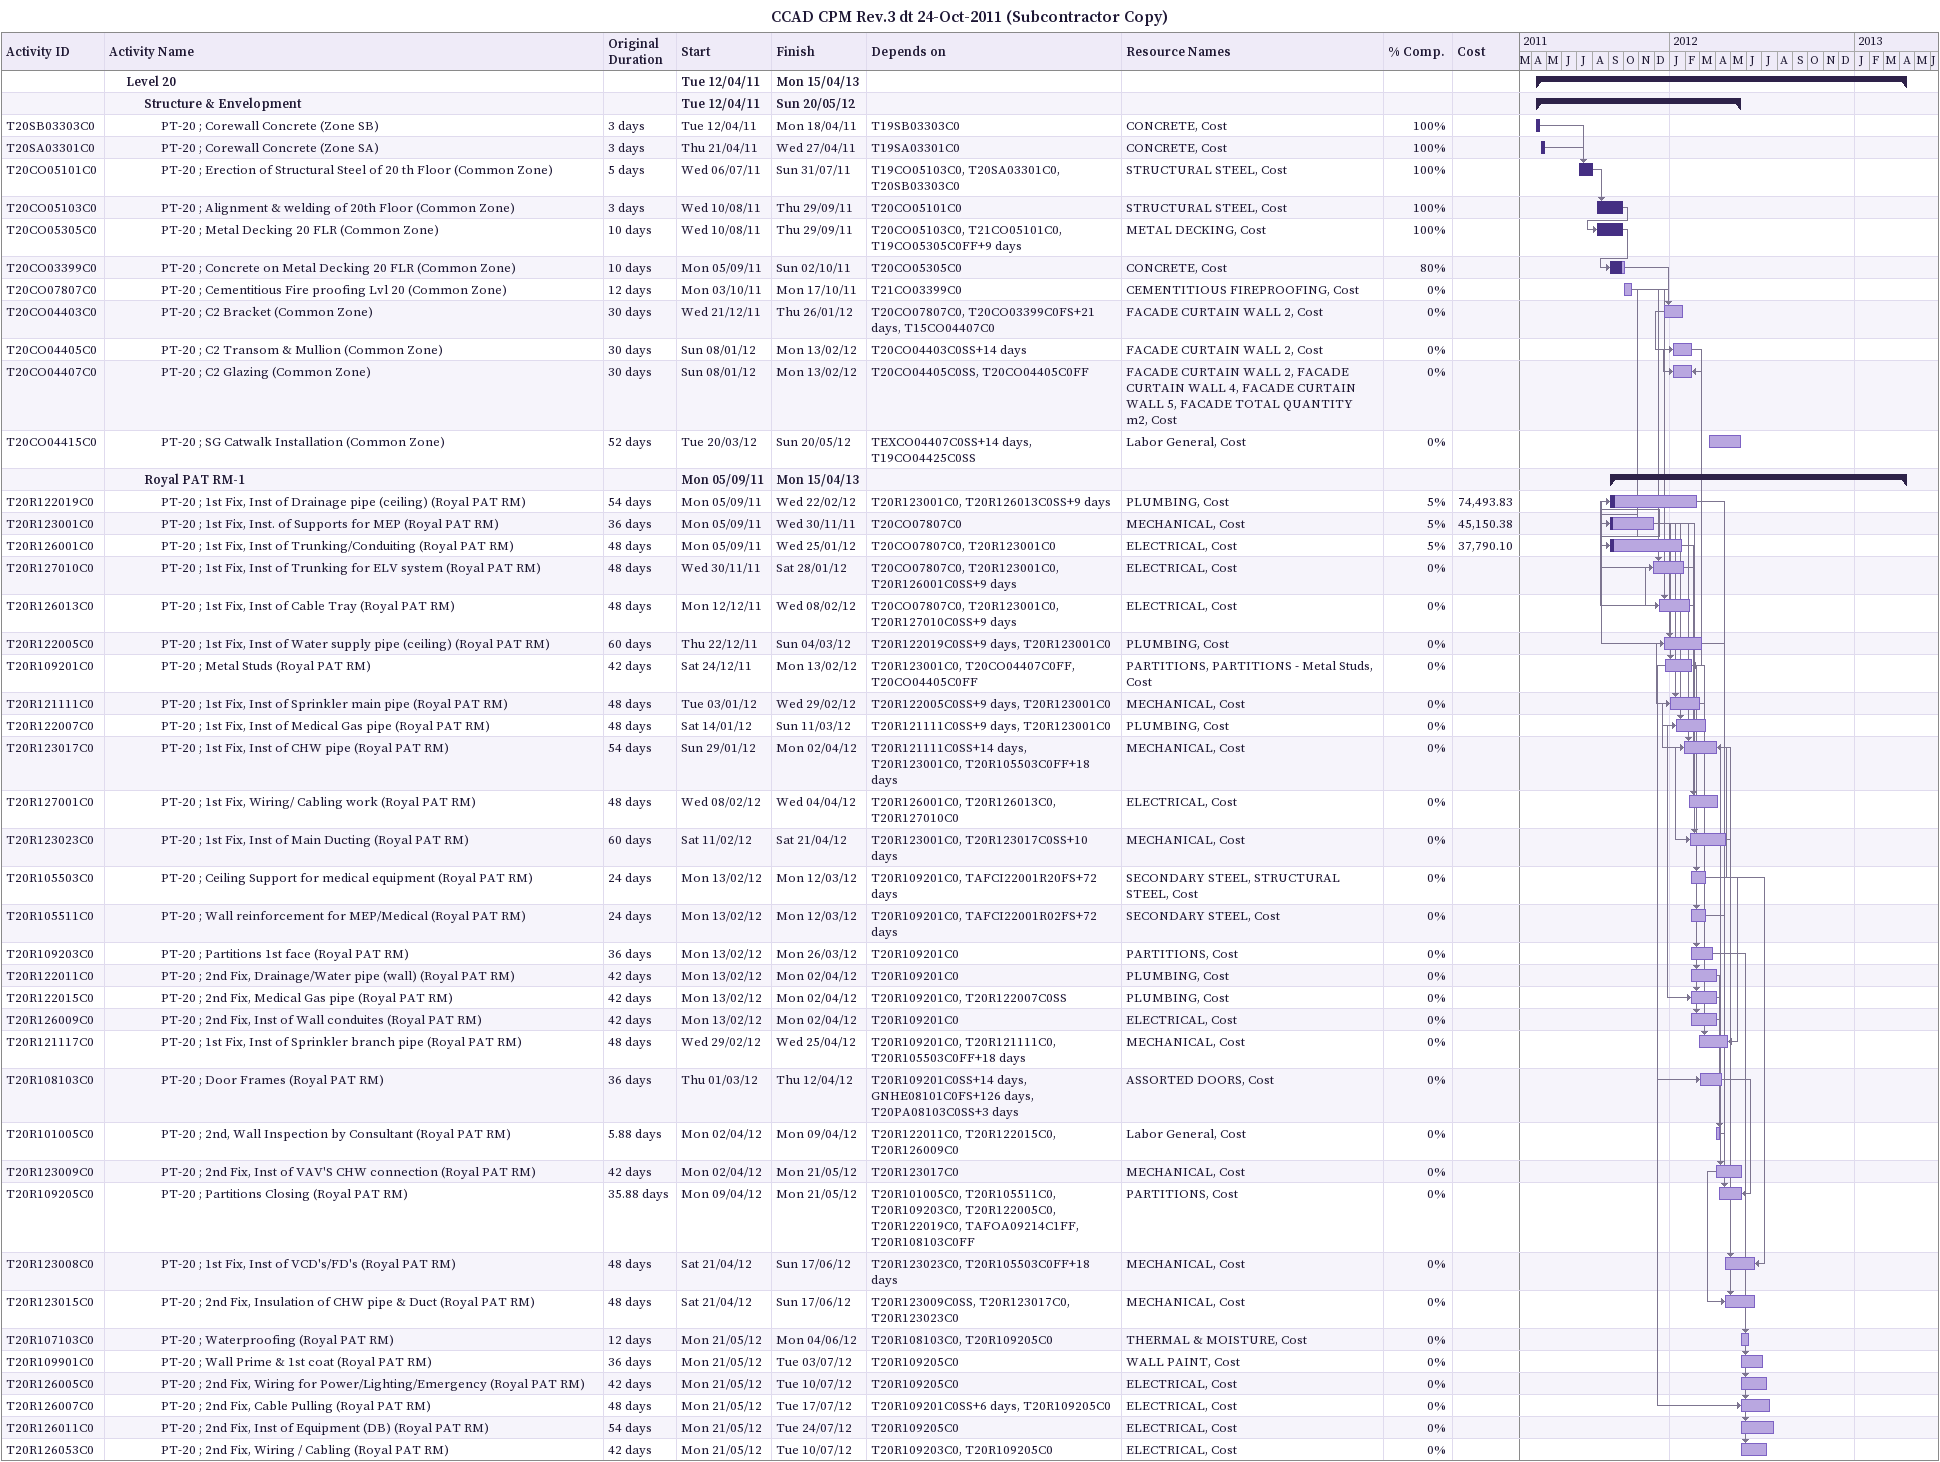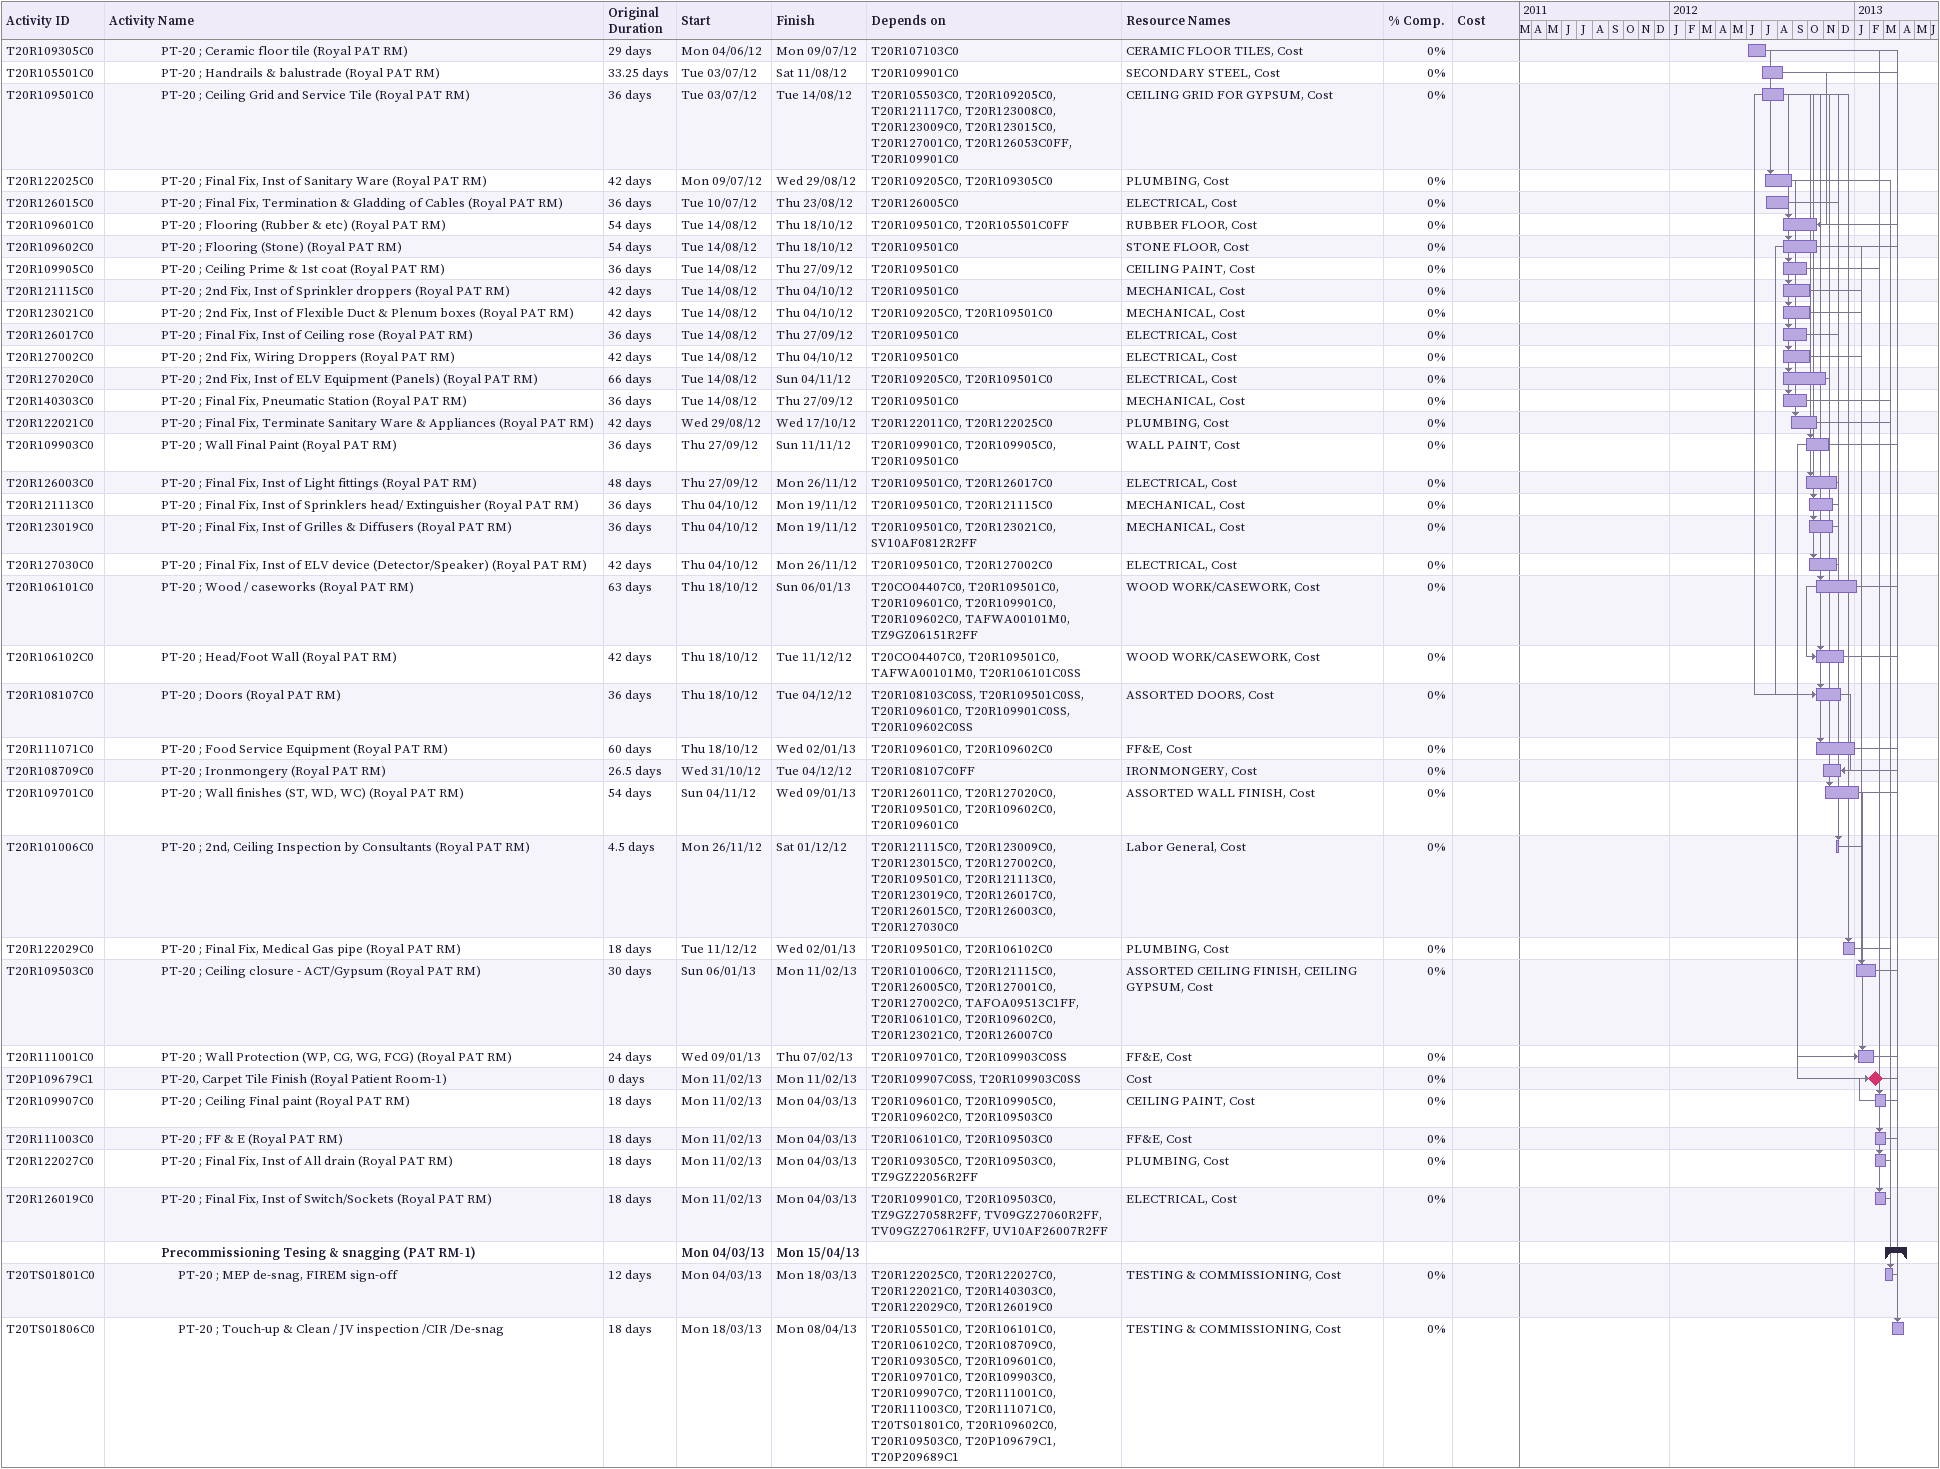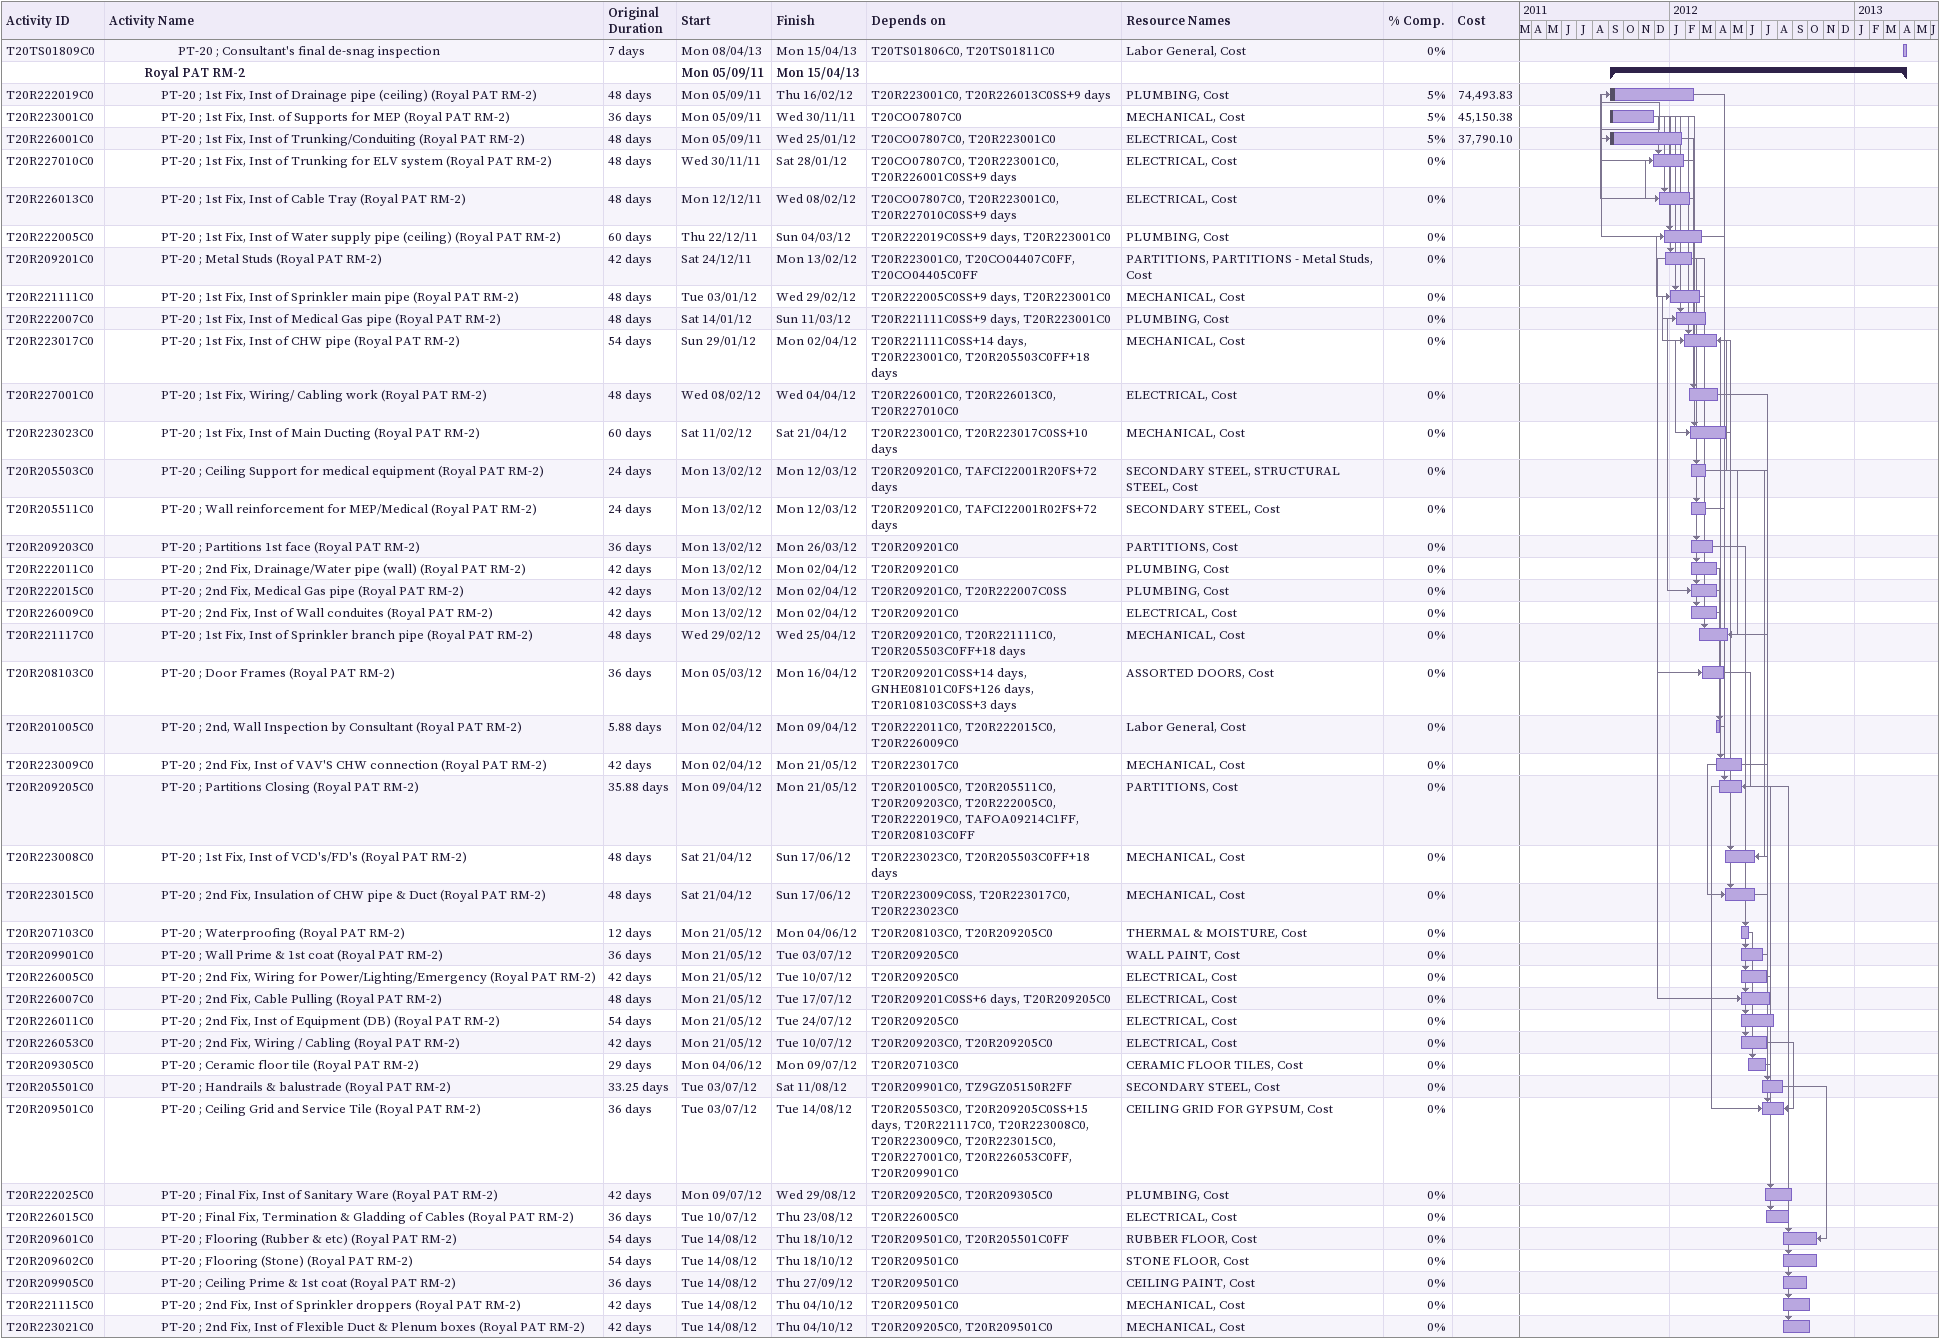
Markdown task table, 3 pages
CCAD CPM Rev.3 dt 24-Oct-2011 (Subcontractor Copy)

| ID | Level | Task | Original duration | Start | Finish | Predecessors | Resources | % complete | Cost |
|---|---|---|---|---|---|---|---|---|---|
|  | 2 | **Level 20** |  | 2011-04-12 | 2013-04-15 |  |  |  |  |
|  | 3 | **Structure & Envelopment** |  | 2011-04-12 | 2012-05-20 |  |  |  |  |
| T20SB03303C0 | 4 | PT-20 ; Corewall Concrete (Zone SB) | 3d | 2011-04-12 | 2011-04-18 | T19SB03303C0 | CONCRETE, Cost | 100 |  |
| T20SA03301C0 | 4 | PT-20 ; Corewall Concrete (Zone SA) | 3d | 2011-04-21 | 2011-04-27 | T19SA03301C0 | CONCRETE, Cost | 100 |  |
| T20CO05101C0 | 4 | PT-20 ; Erection of Structural Steel of 20 th Floor (Common Zone) | 5d | 2011-07-06 | 2011-07-31 | T19CO05103C0, T20SA03301C0, T20SB03303C0 | STRUCTURAL STEEL, Cost | 100 |  |
| T20CO05103C0 | 4 | PT-20 ; Alignment & welding of 20th Floor (Common Zone) | 3d | 2011-08-10 | 2011-09-29 | T20CO05101C0 | STRUCTURAL STEEL, Cost | 100 |  |
| T20CO05305C0 | 4 | PT-20 ; Metal Decking 20 FLR (Common Zone) | 10d | 2011-08-10 | 2011-09-29 | T20CO05103C0, T21CO05101C0, T19CO05305C0FF+9d | METAL DECKING, Cost | 100 |  |
| T20CO03399C0 | 4 | PT-20 ; Concrete on Metal Decking 20 FLR (Common Zone) | 10d | 2011-09-05 | 2011-10-02 | T20CO05305C0 | CONCRETE, Cost | 80 |  |
| T20CO07807C0 | 4 | PT-20 ; Cementitious Fire proofing Lvl 20 (Common Zone) | 12d | 2011-10-03 | 2011-10-17 | T21CO03399C0 | CEMENTITIOUS FIREPROOFING, Cost | 0 |  |
| T20CO04403C0 | 4 | PT-20 ; C2 Bracket (Common Zone) | 30d | 2011-12-21 | 2012-01-26 | T20CO07807C0, T20CO03399C0FS+21d, T15CO04407C0 | FACADE CURTAIN WALL 2, Cost | 0 |  |
| T20CO04405C0 | 4 | PT-20 ; C2 Transom & Mullion (Common Zone) | 30d | 2012-01-08 | 2012-02-13 | T20CO04403C0SS+14d | FACADE CURTAIN WALL 2, Cost | 0 |  |
| T20CO04407C0 | 4 | PT-20 ; C2 Glazing (Common Zone) | 30d | 2012-01-08 | 2012-02-13 | T20CO04405C0SS, T20CO04405C0FF | FACADE CURTAIN WALL 2, FACADE CURTAIN WALL 4, FACADE CURTAIN WALL 5, FACADE TOTAL QUANTITY m2, Cost | 0 |  |
| T20CO04415C0 | 4 | PT-20 ; SG Catwalk Installation (Common Zone) | 52d | 2012-03-20 | 2012-05-20 | TEXCO04407C0SS+14d, T19CO04425C0SS | Labor General, Cost | 0 |  |
|  | 3 | **Royal PAT RM-1** |  | 2011-09-05 | 2013-04-15 |  |  |  |  |
| T20R122019C0 | 4 | PT-20 ; 1st Fix, Inst of Drainage pipe (ceiling) (Royal PAT RM) | 54d | 2011-09-05 | 2012-02-22 | T20R123001C0, T20R126013C0SS+9d | PLUMBING, Cost | 5 | 74493.83 |
| T20R123001C0 | 4 | PT-20 ; 1st Fix, Inst. of Supports for MEP (Royal PAT RM) | 36d | 2011-09-05 | 2011-11-30 | T20CO07807C0 | MECHANICAL, Cost | 5 | 45150.38 |
| T20R126001C0 | 4 | PT-20 ; 1st Fix, Inst of Trunking/Conduiting (Royal PAT RM) | 48d | 2011-09-05 | 2012-01-25 | T20CO07807C0, T20R123001C0 | ELECTRICAL, Cost | 5 | 37790.10 |
| T20R127010C0 | 4 | PT-20 ; 1st Fix, Inst of Trunking for ELV system (Royal PAT RM) | 48d | 2011-11-30 | 2012-01-28 | T20CO07807C0, T20R123001C0, T20R126001C0SS+9d | ELECTRICAL, Cost | 0 |  |
| T20R126013C0 | 4 | PT-20 ; 1st Fix, Inst of Cable Tray (Royal PAT RM) | 48d | 2011-12-12 | 2012-02-08 | T20CO07807C0, T20R123001C0, T20R127010C0SS+9d | ELECTRICAL, Cost | 0 |  |
| T20R122005C0 | 4 | PT-20 ; 1st Fix, Inst of Water supply pipe (ceiling) (Royal PAT RM) | 60d | 2011-12-22 | 2012-03-04 | T20R122019C0SS+9d, T20R123001C0 | PLUMBING, Cost | 0 |  |
| T20R109201C0 | 4 | PT-20 ; Metal Studs (Royal PAT RM) | 42d | 2011-12-24 | 2012-02-13 | T20R123001C0, T20CO04407C0FF, T20CO04405C0FF | PARTITIONS, PARTITIONS - Metal Studs, Cost | 0 |  |
| T20R121111C0 | 4 | PT-20 ; 1st Fix, Inst of Sprinkler main pipe (Royal PAT RM) | 48d | 2012-01-03 | 2012-02-29 | T20R122005C0SS+9d, T20R123001C0 | MECHANICAL, Cost | 0 |  |
| T20R122007C0 | 4 | PT-20 ; 1st Fix, Inst of Medical Gas pipe (Royal PAT RM) | 48d | 2012-01-14 | 2012-03-11 | T20R121111C0SS+9d, T20R123001C0 | PLUMBING, Cost | 0 |  |
| T20R123017C0 | 4 | PT-20 ; 1st Fix, Inst of CHW pipe (Royal PAT RM) | 54d | 2012-01-29 | 2012-04-02 | T20R121111C0SS+14d, T20R123001C0, T20R105503C0FF+18d | MECHANICAL, Cost | 0 |  |
| T20R127001C0 | 4 | PT-20 ; 1st Fix, Wiring/ Cabling work (Royal PAT RM) | 48d | 2012-02-08 | 2012-04-04 | T20R126001C0, T20R126013C0, T20R127010C0 | ELECTRICAL, Cost | 0 |  |
| T20R123023C0 | 4 | PT-20 ; 1st Fix, Inst of Main Ducting (Royal PAT RM) | 60d | 2012-02-11 | 2012-04-21 | T20R123001C0, T20R123017C0SS+10d | MECHANICAL, Cost | 0 |  |
| T20R105503C0 | 4 | PT-20 ; Ceiling Support for medical equipment (Royal PAT RM) | 24d | 2012-02-13 | 2012-03-12 | T20R109201C0, TAFCI22001R20FS+72d | SECONDARY STEEL, STRUCTURAL STEEL, Cost | 0 |  |
| T20R105511C0 | 4 | PT-20 ; Wall reinforcement for MEP/Medical (Royal PAT RM) | 24d | 2012-02-13 | 2012-03-12 | T20R109201C0, TAFCI22001R02FS+72d | SECONDARY STEEL, Cost | 0 |  |
| T20R109203C0 | 4 | PT-20 ; Partitions 1st face (Royal PAT RM) | 36d | 2012-02-13 | 2012-03-26 | T20R109201C0 | PARTITIONS, Cost | 0 |  |
| T20R122011C0 | 4 | PT-20 ; 2nd Fix, Drainage/Water pipe (wall) (Royal PAT RM) | 42d | 2012-02-13 | 2012-04-02 | T20R109201C0 | PLUMBING, Cost | 0 |  |
| T20R122015C0 | 4 | PT-20 ; 2nd Fix, Medical Gas pipe (Royal PAT RM) | 42d | 2012-02-13 | 2012-04-02 | T20R109201C0, T20R122007C0SS | PLUMBING, Cost | 0 |  |
| T20R126009C0 | 4 | PT-20 ; 2nd Fix, Inst of Wall conduites (Royal PAT RM) | 42d | 2012-02-13 | 2012-04-02 | T20R109201C0 | ELECTRICAL, Cost | 0 |  |
| T20R121117C0 | 4 | PT-20 ; 1st Fix, Inst of Sprinkler branch pipe (Royal PAT RM) | 48d | 2012-02-29 | 2012-04-25 | T20R109201C0, T20R121111C0, T20R105503C0FF+18d | MECHANICAL, Cost | 0 |  |
| T20R108103C0 | 4 | PT-20 ; Door Frames (Royal PAT RM) | 36d | 2012-03-01 | 2012-04-12 | T20R109201C0SS+14d, GNHE08101C0FS+126d, T20PA08103C0SS+3d | ASSORTED DOORS, Cost | 0 |  |
| T20R101005C0 | 4 | PT-20 ; 2nd, Wall Inspection by Consultant (Royal PAT RM) | 5.88d | 2012-04-02 | 2012-04-09 | T20R122011C0, T20R122015C0, T20R126009C0 | Labor General, Cost | 0 |  |
| T20R123009C0 | 4 | PT-20 ; 2nd Fix, Inst of VAV'S CHW connection (Royal PAT RM) | 42d | 2012-04-02 | 2012-05-21 | T20R123017C0 | MECHANICAL, Cost | 0 |  |
| T20R109205C0 | 4 | PT-20 ; Partitions Closing (Royal PAT RM) | 35.88d | 2012-04-09 | 2012-05-21 | T20R101005C0, T20R105511C0, T20R109203C0, T20R122005C0, T20R122019C0, TAFOA09214C1FF, T20R108103C0FF | PARTITIONS, Cost | 0 |  |
| T20R123008C0 | 4 | PT-20 ; 1st Fix, Inst of VCD's/FD's (Royal PAT RM) | 48d | 2012-04-21 | 2012-06-17 | T20R123023C0, T20R105503C0FF+18d | MECHANICAL, Cost | 0 |  |
| T20R123015C0 | 4 | PT-20 ; 2nd Fix, Insulation of CHW pipe & Duct (Royal PAT RM) | 48d | 2012-04-21 | 2012-06-17 | T20R123009C0SS, T20R123017C0, T20R123023C0 | MECHANICAL, Cost | 0 |  |
| T20R107103C0 | 4 | PT-20 ; Waterproofing (Royal PAT RM) | 12d | 2012-05-21 | 2012-06-04 | T20R108103C0, T20R109205C0 | THERMAL & MOISTURE, Cost | 0 |  |
| T20R109901C0 | 4 | PT-20 ; Wall Prime & 1st coat (Royal PAT RM) | 36d | 2012-05-21 | 2012-07-03 | T20R109205C0 | WALL PAINT, Cost | 0 |  |
| T20R126005C0 | 4 | PT-20 ; 2nd Fix, Wiring for Power/Lighting/Emergency (Royal PAT RM) | 42d | 2012-05-21 | 2012-07-10 | T20R109205C0 | ELECTRICAL, Cost | 0 |  |
| T20R126007C0 | 4 | PT-20 ; 2nd Fix, Cable Pulling (Royal PAT RM) | 48d | 2012-05-21 | 2012-07-17 | T20R109201C0SS+6d, T20R109205C0 | ELECTRICAL, Cost | 0 |  |
| T20R126011C0 | 4 | PT-20 ; 2nd Fix, Inst of Equipment (DB) (Royal PAT RM) | 54d | 2012-05-21 | 2012-07-24 | T20R109205C0 | ELECTRICAL, Cost | 0 |  |
| T20R126053C0 | 4 | PT-20 ; 2nd Fix, Wiring / Cabling (Royal PAT RM) | 42d | 2012-05-21 | 2012-07-10 | T20R109203C0, T20R109205C0 | ELECTRICAL, Cost | 0 |  |
| T20R109305C0 | 4 | PT-20 ; Ceramic floor tile (Royal PAT RM) | 29d | 2012-06-04 | 2012-07-09 | T20R107103C0 | CERAMIC FLOOR TILES, Cost | 0 |  |
| T20R105501C0 | 4 | PT-20 ; Handrails & balustrade (Royal PAT RM) | 33.25d | 2012-07-03 | 2012-08-11 | T20R109901C0 | SECONDARY STEEL, Cost | 0 |  |
| T20R109501C0 | 4 | PT-20 ; Ceiling Grid and Service Tile (Royal PAT RM) | 36d | 2012-07-03 | 2012-08-14 | T20R105503C0, T20R109205C0, T20R121117C0, T20R123008C0, T20R123009C0, T20R123015C0, T20R127001C0, T20R126053C0FF, T20R109901C0 | CEILING GRID FOR GYPSUM, Cost | 0 |  |
| T20R122025C0 | 4 | PT-20 ; Final Fix, Inst of Sanitary Ware (Royal PAT RM) | 42d | 2012-07-09 | 2012-08-29 | T20R109205C0, T20R109305C0 | PLUMBING, Cost | 0 |  |
| T20R126015C0 | 4 | PT-20 ; Final Fix, Termination & Gladding of Cables (Royal PAT RM) | 36d | 2012-07-10 | 2012-08-23 | T20R126005C0 | ELECTRICAL, Cost | 0 |  |
| T20R109601C0 | 4 | PT-20 ; Flooring (Rubber & etc) (Royal PAT RM) | 54d | 2012-08-14 | 2012-10-18 | T20R109501C0, T20R105501C0FF | RUBBER FLOOR, Cost | 0 |  |
| T20R109602C0 | 4 | PT-20 ; Flooring (Stone) (Royal PAT RM) | 54d | 2012-08-14 | 2012-10-18 | T20R109501C0 | STONE FLOOR, Cost | 0 |  |
| T20R109905C0 | 4 | PT-20 ; Ceiling Prime & 1st coat (Royal PAT RM) | 36d | 2012-08-14 | 2012-09-27 | T20R109501C0 | CEILING PAINT, Cost | 0 |  |
| T20R121115C0 | 4 | PT-20 ; 2nd Fix, Inst of Sprinkler droppers (Royal PAT RM) | 42d | 2012-08-14 | 2012-10-04 | T20R109501C0 | MECHANICAL, Cost | 0 |  |
| T20R123021C0 | 4 | PT-20 ; 2nd Fix, Inst of Flexible Duct & Plenum boxes (Royal PAT RM) | 42d | 2012-08-14 | 2012-10-04 | T20R109205C0, T20R109501C0 | MECHANICAL, Cost | 0 |  |
| T20R126017C0 | 4 | PT-20 ; Final Fix, Inst of Ceiling rose (Royal PAT RM) | 36d | 2012-08-14 | 2012-09-27 | T20R109501C0 | ELECTRICAL, Cost | 0 |  |
| T20R127002C0 | 4 | PT-20 ; 2nd Fix, Wiring Droppers (Royal PAT RM) | 42d | 2012-08-14 | 2012-10-04 | T20R109501C0 | ELECTRICAL, Cost | 0 |  |
| T20R127020C0 | 4 | PT-20 ; 2nd Fix, Inst of ELV Equipment (Panels) (Royal PAT RM) | 66d | 2012-08-14 | 2012-11-04 | T20R109205C0, T20R109501C0 | ELECTRICAL, Cost | 0 |  |
| T20R140303C0 | 4 | PT-20 ; Final Fix, Pneumatic Station (Royal PAT RM) | 36d | 2012-08-14 | 2012-09-27 | T20R109501C0 | MECHANICAL, Cost | 0 |  |
| T20R122021C0 | 4 | PT-20 ; Final Fix, Terminate Sanitary Ware & Appliances (Royal PAT RM) | 42d | 2012-08-29 | 2012-10-17 | T20R122011C0, T20R122025C0 | PLUMBING, Cost | 0 |  |
| T20R109903C0 | 4 | PT-20 ; Wall Final Paint (Royal PAT RM) | 36d | 2012-09-27 | 2012-11-11 | T20R109901C0, T20R109905C0, T20R109501C0 | WALL PAINT, Cost | 0 |  |
| T20R126003C0 | 4 | PT-20 ; Final Fix, Inst of Light fittings (Royal PAT RM) | 48d | 2012-09-27 | 2012-11-26 | T20R109501C0, T20R126017C0 | ELECTRICAL, Cost | 0 |  |
| T20R121113C0 | 4 | PT-20 ; Final Fix, Inst of Sprinklers head/ Extinguisher (Royal PAT RM) | 36d | 2012-10-04 | 2012-11-19 | T20R109501C0, T20R121115C0 | MECHANICAL, Cost | 0 |  |
| T20R123019C0 | 4 | PT-20 ; Final Fix, Inst of Grilles & Diffusers (Royal PAT RM) | 36d | 2012-10-04 | 2012-11-19 | T20R109501C0, T20R123021C0, SV10AF0812R2FF | MECHANICAL, Cost | 0 |  |
| T20R127030C0 | 4 | PT-20 ; Final Fix, Inst of ELV device (Detector/Speaker) (Royal PAT RM) | 42d | 2012-10-04 | 2012-11-26 | T20R109501C0, T20R127002C0 | ELECTRICAL, Cost | 0 |  |
| T20R106101C0 | 4 | PT-20 ; Wood / caseworks (Royal PAT RM) | 63d | 2012-10-18 | 2013-01-06 | T20CO04407C0, T20R109501C0, T20R109601C0, T20R109901C0, T20R109602C0, TAFWA00101M0, TZ9GZ06151R2FF | WOOD WORK/CASEWORK, Cost | 0 |  |
| T20R106102C0 | 4 | PT-20 ; Head/Foot Wall (Royal PAT RM) | 42d | 2012-10-18 | 2012-12-11 | T20CO04407C0, T20R109501C0, TAFWA00101M0, T20R106101C0SS | WOOD WORK/CASEWORK, Cost | 0 |  |
| T20R108107C0 | 4 | PT-20 ; Doors (Royal PAT RM) | 36d | 2012-10-18 | 2012-12-04 | T20R108103C0SS, T20R109501C0SS, T20R109601C0, T20R109901C0SS, T20R109602C0SS | ASSORTED DOORS, Cost | 0 |  |
| T20R111071C0 | 4 | PT-20 ; Food Service Equipment (Royal PAT RM) | 60d | 2012-10-18 | 2013-01-02 | T20R109601C0, T20R109602C0 | FF&E, Cost | 0 |  |
| T20R108709C0 | 4 | PT-20 ; Ironmongery (Royal PAT RM) | 26.5d | 2012-10-31 | 2012-12-04 | T20R108107C0FF | IRONMONGERY, Cost | 0 |  |
| T20R109701C0 | 4 | PT-20 ; Wall finishes (ST, WD, WC) (Royal PAT RM) | 54d | 2012-11-04 | 2013-01-09 | T20R126011C0, T20R127020C0, T20R109501C0, T20R109602C0, T20R109601C0 | ASSORTED WALL FINISH, Cost | 0 |  |
| T20R101006C0 | 4 | PT-20 ; 2nd, Ceiling Inspection by Consultants (Royal PAT RM) | 4.5d | 2012-11-26 | 2012-12-01 | T20R121115C0, T20R123009C0, T20R123015C0, T20R127002C0, T20R109501C0, T20R121113C0, T20R123019C0, T20R126017C0, T20R126015C0, T20R126003C0, T20R127030C0 | Labor General, Cost | 0 |  |
| T20R122029C0 | 4 | PT-20 ; Final Fix, Medical Gas pipe (Royal PAT RM) | 18d | 2012-12-11 | 2013-01-02 | T20R109501C0, T20R106102C0 | PLUMBING, Cost | 0 |  |
| T20R109503C0 | 4 | PT-20 ; Ceiling closure - ACT/Gypsum (Royal PAT RM) | 30d | 2013-01-06 | 2013-02-11 | T20R101006C0, T20R121115C0, T20R126005C0, T20R127001C0, T20R127002C0, TAFOA09513C1FF, T20R106101C0, T20R109602C0, T20R123021C0, T20R126007C0 | ASSORTED CEILING FINISH, CEILING GYPSUM, Cost | 0 |  |
| T20R111001C0 | 4 | PT-20 ; Wall Protection (WP, CG, WG, FCG) (Royal PAT RM) | 24d | 2013-01-09 | 2013-02-07 | T20R109701C0, T20R109903C0SS | FF&E, Cost | 0 |  |
| T20P109679C1 | 4 | PT-20, Carpet Tile Finish (Royal Patient Room-1) | 0d | 2013-02-11 | 2013-02-11 | T20R109907C0SS, T20R109903C0SS | Cost | 0 |  |
| T20R109907C0 | 4 | PT-20 ; Ceiling Final paint (Royal PAT RM) | 18d | 2013-02-11 | 2013-03-04 | T20R109601C0, T20R109905C0, T20R109602C0, T20R109503C0 | CEILING PAINT, Cost | 0 |  |
| T20R111003C0 | 4 | PT-20 ; FF & E (Royal PAT RM) | 18d | 2013-02-11 | 2013-03-04 | T20R106101C0, T20R109503C0 | FF&E, Cost | 0 |  |
| T20R122027C0 | 4 | PT-20 ; Final Fix, Inst of All drain (Royal PAT RM) | 18d | 2013-02-11 | 2013-03-04 | T20R109305C0, T20R109503C0, TZ9GZ22056R2FF | PLUMBING, Cost | 0 |  |
| T20R126019C0 | 4 | PT-20 ; Final Fix, Inst of Switch/Sockets (Royal PAT RM) | 18d | 2013-02-11 | 2013-03-04 | T20R109901C0, T20R109503C0, TZ9GZ27058R2FF, TV09GZ27060R2FF, TV09GZ27061R2FF, UV10AF26007R2FF | ELECTRICAL, Cost | 0 |  |
|  | 4 | **Precommissioning Tesing & snagging (PAT RM-1)** |  | 2013-03-04 | 2013-04-15 |  |  |  |  |
| T20TS01801C0 | 5 | PT-20 ; MEP de-snag, FIREM sign-off | 12d | 2013-03-04 | 2013-03-18 | T20R122025C0, T20R122027C0, T20R122021C0, T20R140303C0, T20R122029C0, T20R126019C0 | TESTING & COMMISSIONING, Cost | 0 |  |
| T20TS01806C0 | 5 | PT-20 ; Touch-up & Clean / JV inspection /CIR /De-snag | 18d | 2013-03-18 | 2013-04-08 | T20R105501C0, T20R106101C0, T20R106102C0, T20R108709C0, T20R109305C0, T20R109601C0, T20R109701C0, T20R109903C0, T20R109907C0, T20R111001C0, T20R111003C0, T20R111071C0, T20TS01801C0, T20R109602C0, T20R109503C0, T20P109679C1, T20P209689C1 | TESTING & COMMISSIONING, Cost | 0 |  |
| T20TS01809C0 | 5 | PT-20 ; Consultant's final de-snag inspection | 7d | 2013-04-08 | 2013-04-15 | T20TS01806C0, T20TS01811C0 | Labor General, Cost | 0 |  |
|  | 3 | **Royal PAT RM-2** |  | 2011-09-05 | 2013-04-15 |  |  |  |  |
| T20R222019C0 | 4 | PT-20 ; 1st Fix, Inst of Drainage pipe (ceiling) (Royal PAT RM-2) | 48d | 2011-09-05 | 2012-02-16 | T20R223001C0, T20R226013C0SS+9d | PLUMBING, Cost | 5 | 74493.83 |
| T20R223001C0 | 4 | PT-20 ; 1st Fix, Inst. of Supports for MEP (Royal PAT RM-2) | 36d | 2011-09-05 | 2011-11-30 | T20CO07807C0 | MECHANICAL, Cost | 5 | 45150.38 |
| T20R226001C0 | 4 | PT-20 ; 1st Fix, Inst of Trunking/Conduiting (Royal PAT RM-2) | 48d | 2011-09-05 | 2012-01-25 | T20CO07807C0, T20R223001C0 | ELECTRICAL, Cost | 5 | 37790.10 |
| T20R227010C0 | 4 | PT-20 ; 1st Fix, Inst of Trunking for ELV system (Royal PAT RM-2) | 48d | 2011-11-30 | 2012-01-28 | T20CO07807C0, T20R223001C0, T20R226001C0SS+9d | ELECTRICAL, Cost | 0 |  |
| T20R226013C0 | 4 | PT-20 ; 1st Fix, Inst of Cable Tray (Royal PAT RM-2) | 48d | 2011-12-12 | 2012-02-08 | T20CO07807C0, T20R223001C0, T20R227010C0SS+9d | ELECTRICAL, Cost | 0 |  |
| T20R222005C0 | 4 | PT-20 ; 1st Fix, Inst of Water supply pipe (ceiling) (Royal PAT RM-2) | 60d | 2011-12-22 | 2012-03-04 | T20R222019C0SS+9d, T20R223001C0 | PLUMBING, Cost | 0 |  |
| T20R209201C0 | 4 | PT-20 ; Metal Studs (Royal PAT RM-2) | 42d | 2011-12-24 | 2012-02-13 | T20R223001C0, T20CO04407C0FF, T20CO04405C0FF | PARTITIONS, PARTITIONS - Metal Studs, Cost | 0 |  |
| T20R221111C0 | 4 | PT-20 ; 1st Fix, Inst of Sprinkler main pipe (Royal PAT RM-2) | 48d | 2012-01-03 | 2012-02-29 | T20R222005C0SS+9d, T20R223001C0 | MECHANICAL, Cost | 0 |  |
| T20R222007C0 | 4 | PT-20 ; 1st Fix, Inst of Medical Gas pipe (Royal PAT RM-2) | 48d | 2012-01-14 | 2012-03-11 | T20R221111C0SS+9d, T20R223001C0 | PLUMBING, Cost | 0 |  |
| T20R223017C0 | 4 | PT-20 ; 1st Fix, Inst of CHW pipe (Royal PAT RM-2) | 54d | 2012-01-29 | 2012-04-02 | T20R221111C0SS+14d, T20R223001C0, T20R205503C0FF+18d | MECHANICAL, Cost | 0 |  |
| T20R227001C0 | 4 | PT-20 ; 1st Fix, Wiring/ Cabling work (Royal PAT RM-2) | 48d | 2012-02-08 | 2012-04-04 | T20R226001C0, T20R226013C0, T20R227010C0 | ELECTRICAL, Cost | 0 |  |
| T20R223023C0 | 4 | PT-20 ; 1st Fix, Inst of Main Ducting (Royal PAT RM-2) | 60d | 2012-02-11 | 2012-04-21 | T20R223001C0, T20R223017C0SS+10d | MECHANICAL, Cost | 0 |  |
| T20R205503C0 | 4 | PT-20 ; Ceiling Support for medical equipment (Royal PAT RM-2) | 24d | 2012-02-13 | 2012-03-12 | T20R209201C0, TAFCI22001R20FS+72d | SECONDARY STEEL, STRUCTURAL STEEL, Cost | 0 |  |
| T20R205511C0 | 4 | PT-20 ; Wall reinforcement for MEP/Medical (Royal PAT RM-2) | 24d | 2012-02-13 | 2012-03-12 | T20R209201C0, TAFCI22001R02FS+72d | SECONDARY STEEL, Cost | 0 |  |
| T20R209203C0 | 4 | PT-20 ; Partitions 1st face (Royal PAT RM-2) | 36d | 2012-02-13 | 2012-03-26 | T20R209201C0 | PARTITIONS, Cost | 0 |  |
| T20R222011C0 | 4 | PT-20 ; 2nd Fix, Drainage/Water pipe (wall) (Royal PAT RM-2) | 42d | 2012-02-13 | 2012-04-02 | T20R209201C0 | PLUMBING, Cost | 0 |  |
| T20R222015C0 | 4 | PT-20 ; 2nd Fix, Medical Gas pipe (Royal PAT RM-2) | 42d | 2012-02-13 | 2012-04-02 | T20R209201C0, T20R222007C0SS | PLUMBING, Cost | 0 |  |
| T20R226009C0 | 4 | PT-20 ; 2nd Fix, Inst of Wall conduites (Royal PAT RM-2) | 42d | 2012-02-13 | 2012-04-02 | T20R209201C0 | ELECTRICAL, Cost | 0 |  |
| T20R221117C0 | 4 | PT-20 ; 1st Fix, Inst of Sprinkler branch pipe (Royal PAT RM-2) | 48d | 2012-02-29 | 2012-04-25 | T20R209201C0, T20R221111C0, T20R205503C0FF+18d | MECHANICAL, Cost | 0 |  |
| T20R208103C0 | 4 | PT-20 ; Door Frames (Royal PAT RM-2) | 36d | 2012-03-05 | 2012-04-16 | T20R209201C0SS+14d, GNHE08101C0FS+126d, T20R108103C0SS+3d | ASSORTED DOORS, Cost | 0 |  |
| T20R201005C0 | 4 | PT-20 ; 2nd, Wall Inspection by Consultant (Royal PAT RM-2) | 5.88d | 2012-04-02 | 2012-04-09 | T20R222011C0, T20R222015C0, T20R226009C0 | Labor General, Cost | 0 |  |
| T20R223009C0 | 4 | PT-20 ; 2nd Fix, Inst of VAV'S CHW connection (Royal PAT RM-2) | 42d | 2012-04-02 | 2012-05-21 | T20R223017C0 | MECHANICAL, Cost | 0 |  |
| T20R209205C0 | 4 | PT-20 ; Partitions Closing (Royal PAT RM-2) | 35.88d | 2012-04-09 | 2012-05-21 | T20R201005C0, T20R205511C0, T20R209203C0, T20R222005C0, T20R222019C0, TAFOA09214C1FF, T20R208103C0FF | PARTITIONS, Cost | 0 |  |
| T20R223008C0 | 4 | PT-20 ; 1st Fix, Inst of VCD's/FD's (Royal PAT RM-2) | 48d | 2012-04-21 | 2012-06-17 | T20R223023C0, T20R205503C0FF+18d | MECHANICAL, Cost | 0 |  |
| T20R223015C0 | 4 | PT-20 ; 2nd Fix, Insulation of CHW pipe & Duct (Royal PAT RM-2) | 48d | 2012-04-21 | 2012-06-17 | T20R223009C0SS, T20R223017C0, T20R223023C0 | MECHANICAL, Cost | 0 |  |
| T20R207103C0 | 4 | PT-20 ; Waterproofing (Royal PAT RM-2) | 12d | 2012-05-21 | 2012-06-04 | T20R208103C0, T20R209205C0 | THERMAL & MOISTURE, Cost | 0 |  |
| T20R209901C0 | 4 | PT-20 ; Wall Prime & 1st coat (Royal PAT RM-2) | 36d | 2012-05-21 | 2012-07-03 | T20R209205C0 | WALL PAINT, Cost | 0 |  |
| T20R226005C0 | 4 | PT-20 ; 2nd Fix, Wiring for Power/Lighting/Emergency (Royal PAT RM-2) | 42d | 2012-05-21 | 2012-07-10 | T20R209205C0 | ELECTRICAL, Cost | 0 |  |
| T20R226007C0 | 4 | PT-20 ; 2nd Fix, Cable Pulling (Royal PAT RM-2) | 48d | 2012-05-21 | 2012-07-17 | T20R209201C0SS+6d, T20R209205C0 | ELECTRICAL, Cost | 0 |  |
| T20R226011C0 | 4 | PT-20 ; 2nd Fix, Inst of Equipment (DB) (Royal PAT RM-2) | 54d | 2012-05-21 | 2012-07-24 | T20R209205C0 | ELECTRICAL, Cost | 0 |  |
| T20R226053C0 | 4 | PT-20 ; 2nd Fix, Wiring / Cabling (Royal PAT RM-2) | 42d | 2012-05-21 | 2012-07-10 | T20R209203C0, T20R209205C0 | ELECTRICAL, Cost | 0 |  |
| T20R209305C0 | 4 | PT-20 ; Ceramic floor tile (Royal PAT RM-2) | 29d | 2012-06-04 | 2012-07-09 | T20R207103C0 | CERAMIC FLOOR TILES, Cost | 0 |  |
| T20R205501C0 | 4 | PT-20 ; Handrails & balustrade (Royal PAT RM-2) | 33.25d | 2012-07-03 | 2012-08-11 | T20R209901C0, TZ9GZ05150R2FF | SECONDARY STEEL, Cost | 0 |  |
| T20R209501C0 | 4 | PT-20 ; Ceiling Grid and Service Tile (Royal PAT RM-2) | 36d | 2012-07-03 | 2012-08-14 | T20R205503C0, T20R209205C0SS+15d, T20R221117C0, T20R223008C0, T20R223009C0, T20R223015C0, T20R227001C0, T20R226053C0FF, T20R209901C0 | CEILING GRID FOR GYPSUM, Cost | 0 |  |
| T20R222025C0 | 4 | PT-20 ; Final Fix, Inst of Sanitary Ware (Royal PAT RM-2) | 42d | 2012-07-09 | 2012-08-29 | T20R209205C0, T20R209305C0 | PLUMBING, Cost | 0 |  |
| T20R226015C0 | 4 | PT-20 ; Final Fix, Termination & Gladding of Cables (Royal PAT RM-2) | 36d | 2012-07-10 | 2012-08-23 | T20R226005C0 | ELECTRICAL, Cost | 0 |  |
| T20R209601C0 | 4 | PT-20 ; Flooring (Rubber & etc) (Royal PAT RM-2) | 54d | 2012-08-14 | 2012-10-18 | T20R209501C0, T20R205501C0FF | RUBBER FLOOR, Cost | 0 |  |
| T20R209602C0 | 4 | PT-20 ; Flooring (Stone) (Royal PAT RM-2) | 54d | 2012-08-14 | 2012-10-18 | T20R209501C0 | STONE FLOOR, Cost | 0 |  |
| T20R209905C0 | 4 | PT-20 ; Ceiling Prime & 1st coat (Royal PAT RM-2) | 36d | 2012-08-14 | 2012-09-27 | T20R209501C0 | CEILING PAINT, Cost | 0 |  |
| T20R221115C0 | 4 | PT-20 ; 2nd Fix, Inst of Sprinkler droppers (Royal PAT RM-2) | 42d | 2012-08-14 | 2012-10-04 | T20R209501C0 | MECHANICAL, Cost | 0 |  |
| T20R223021C0 | 4 | PT-20 ; 2nd Fix, Inst of Flexible Duct & Plenum boxes (Royal PAT RM-2) | 42d | 2012-08-14 | 2012-10-04 | T20R209205C0, T20R209501C0 | MECHANICAL, Cost | 0 |  |
